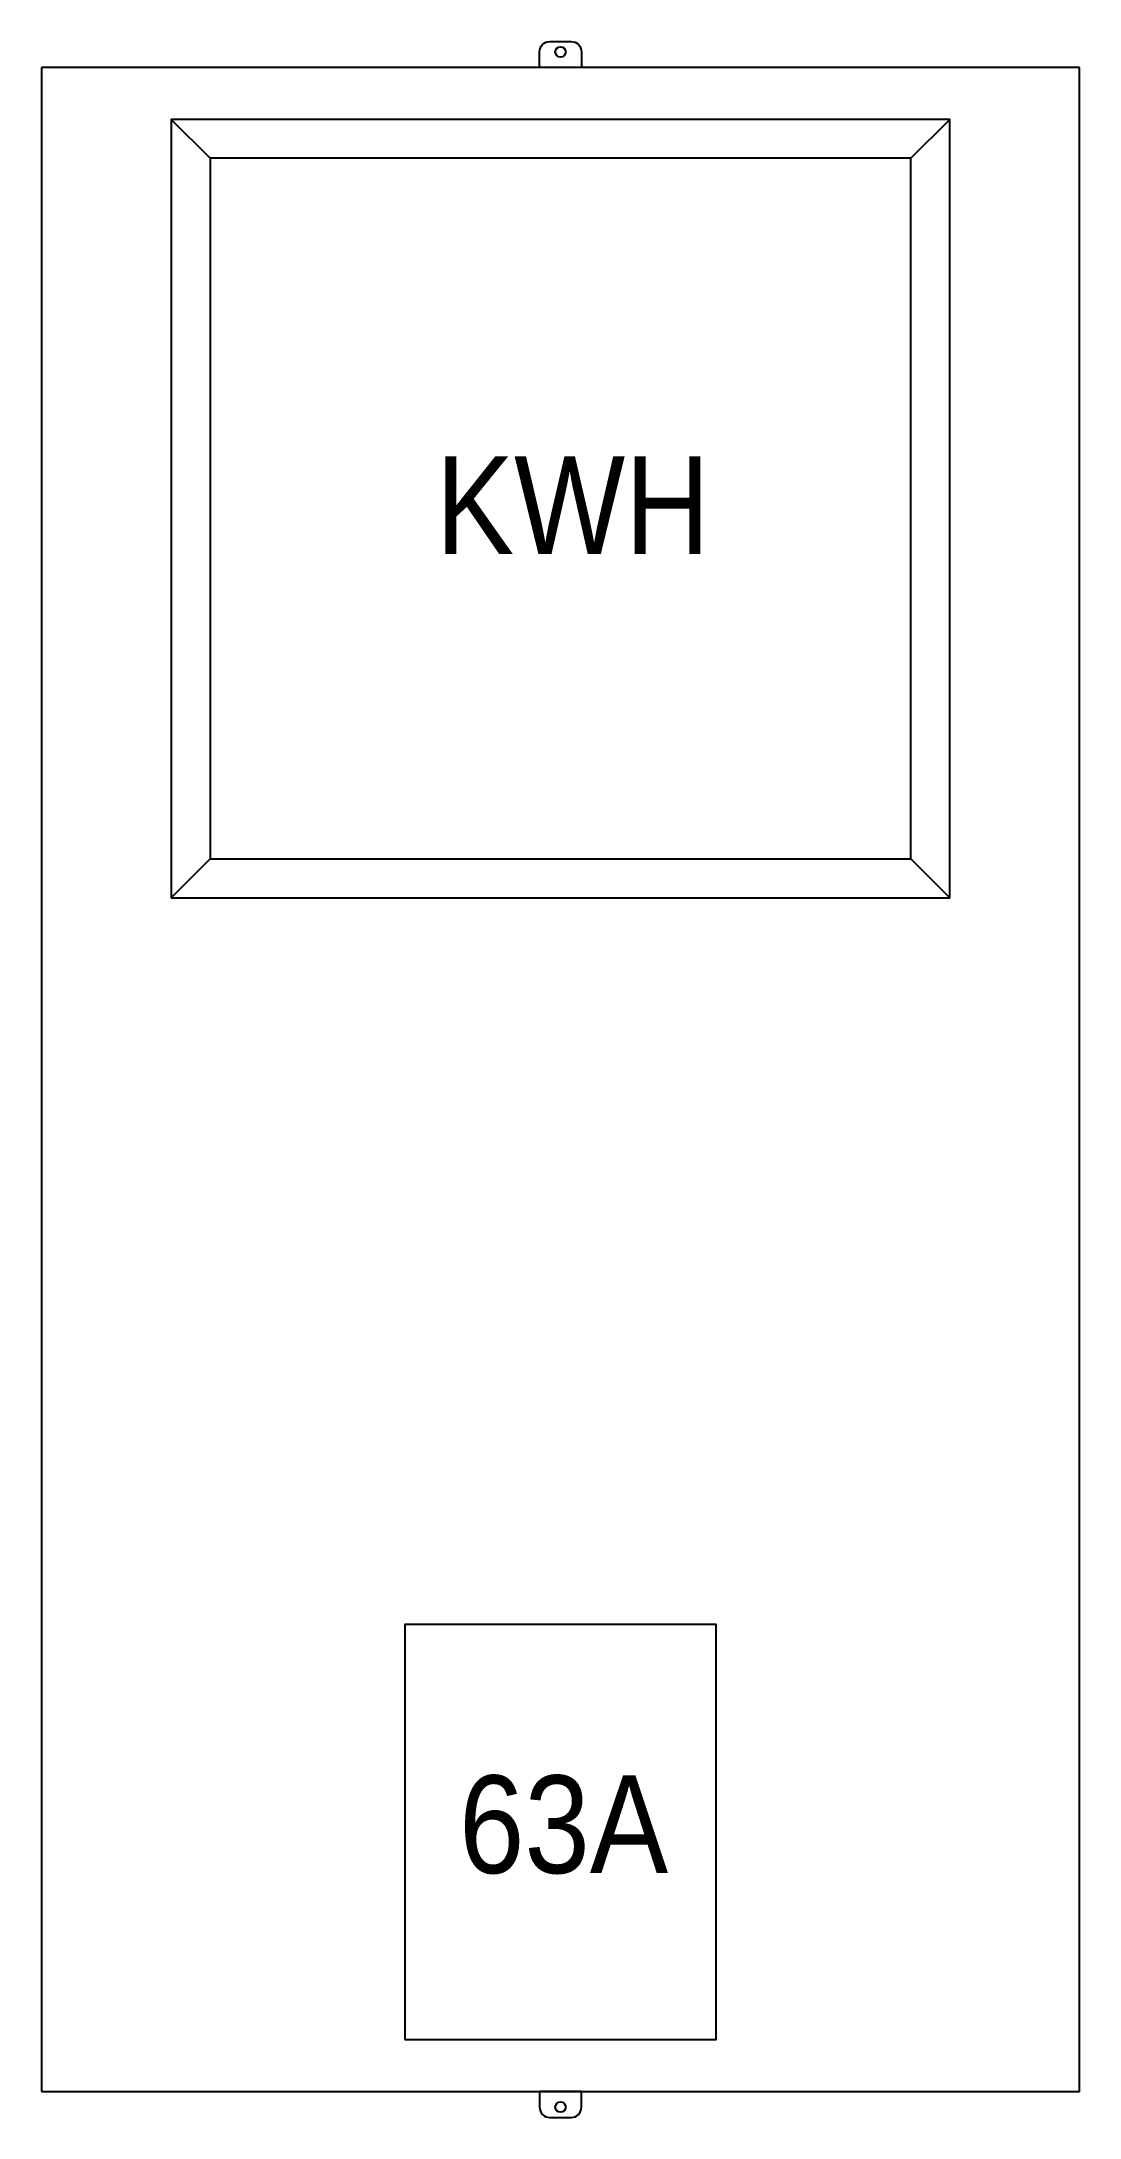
# Model space of a CAD drawing. Header units: millimetres. Extents: x 0 to 200, y 0 to 400.
import ezdxf

# ---------------------------------------------------------------- set-up
doc = ezdxf.new("R2010")
doc.units = ezdxf.units.MM
for name, color, linetype in [('CONDUCTOR', 7, 'Continuous'), ('INSIDE', 6, 'Continuous'), ('TEXT', 7, 'Continuous'), ('THIET BI DIEN', 5, 'Continuous')]:
    doc.layers.add(name, color=color, linetype=linetype)
doc.styles.add('STYLE2', font='txt', dxfattribs={"width": 0.9})

# ---------------------------------------------------------------- blocks, each defined once
blk = doc.blocks.new('HDK')
at = {"layer": 'CONDUCTOR', "color": 8, "ltscale": 100}
for centre in [(0, 3), (0, -393)]:
    blk.add_circle(centre, 1, dxfattribs=at)
at = {"layer": 'INSIDE', "color": 6, "ltscale": 100}
for points in [[(-75, -160), (75, -160), (75, -10), (-75, -10)], [(-75, -160), (75, -160), (75, -10), (-75, -10)], [(-67.5, -152.5), (67.5, -152.5), (67.5, -17.5), (-67.5, -17.5)], [(-30, -380), (30, -380), (30, -300), (-30, -300)]]:
    blk.add_lwpolyline(points, close=True, dxfattribs=at)
for points in [[(-67.5, -17.5), (-75, -10)], [(67.5, -17.5), (75, -10)], [(-67.5, -152.5), (-75, -160)], [(67.5, -152.5), (75, -160)]]:
    blk.add_lwpolyline(points, dxfattribs=at)
at = {"layer": 'THIET BI DIEN', "ltscale": 15}
for p, q in [((100, 0), (-100, 0)), ((-100, 0), (-100, -170)), ((100, -170), (100, 0)), ((-100, -170), (-100, -390)), ((100, -390), (100, -170)), ((-100, -390), (100, -390))]:
    blk.add_line(p, q, dxfattribs=at)
for points in [[(4.03, 0), (-4.03, 0), (-4.03, 3, -0.414214), (-2.03, 5), (2.03, 5, -0.414214), (4.03, 3)], [(4.03, -390), (-4.03, -390), (-4.03, -393, 0.414214), (-2.03, -395), (2.03, -395, 0.414214), (4.03, -393)]]:
    blk.add_lwpolyline(points, format="xyb", close=True, dxfattribs=at)
at = {"layer": 'TEXT', "style": 'STYLE2', "width": 0.9}
for s, p in [('KWH', (-24.05, -93.75)), ('63A', (-19.55, -347.92))]:
    blk.add_text(s, height=18.821, dxfattribs=at).set_placement(p)

msp = doc.modelspace()

# ---------------------------------------------------------------- block references
msp.add_blockref('HDK', (100, 395))

doc.saveas('drawing.dxf')
